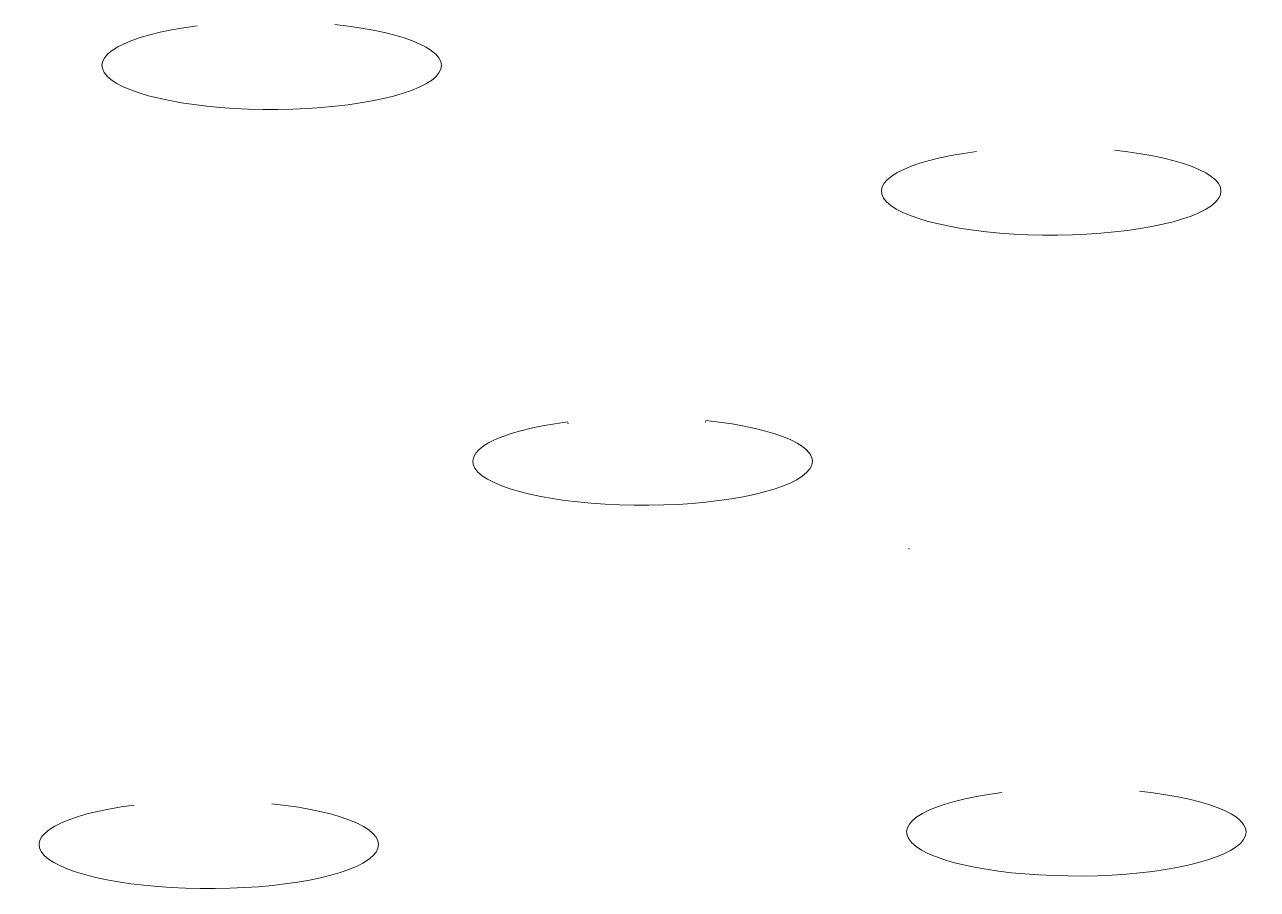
# Model space of a CAD drawing. Extents: x -98 to 392, y -32 to 312.
import ezdxf

# ---------------------------------------------------------------- set-up
doc = ezdxf.new("R2010")
doc.units = 0
doc.header["$MEASUREMENT"] = 0
doc.linetypes.add('Durchgehend', pattern=[0])
doc.layers.get('0').update_dxf_attribs({"linetype": 'Durchgehend', "lineweight": 0})

# ---------------------------------------------------------------- blocks, each defined once
blk = doc.blocks.new('Block_0', base_point=(147.5, 136.87))
at = {"color": 7, "linetype": 'Durchgehend', "lineweight": 0}
blk.add_ellipse((147.5, 137.5), major_axis=(67.5, 0), ratio=0.259259, start_param=2.02618, end_param=7.472895, dxfattribs=at)

msp = doc.modelspace()

# ---------------------------------------------------------------- linework, layer by layer
at = {"color": 7, "linetype": 'Durchgehend'}
for p in [(117.81, 153.22), (172.61, 153.74), (253.42, 103.42)]:
    msp.add_point(p, dxfattribs=at)

# ---------------------------------------------------------------- block references
for p in [(0, 295), (310, 245), (147.5, 137.5), (320, -10), (-25, -15)]:
    msp.add_blockref('Block_0', p)

doc.saveas('drawing.dxf')
